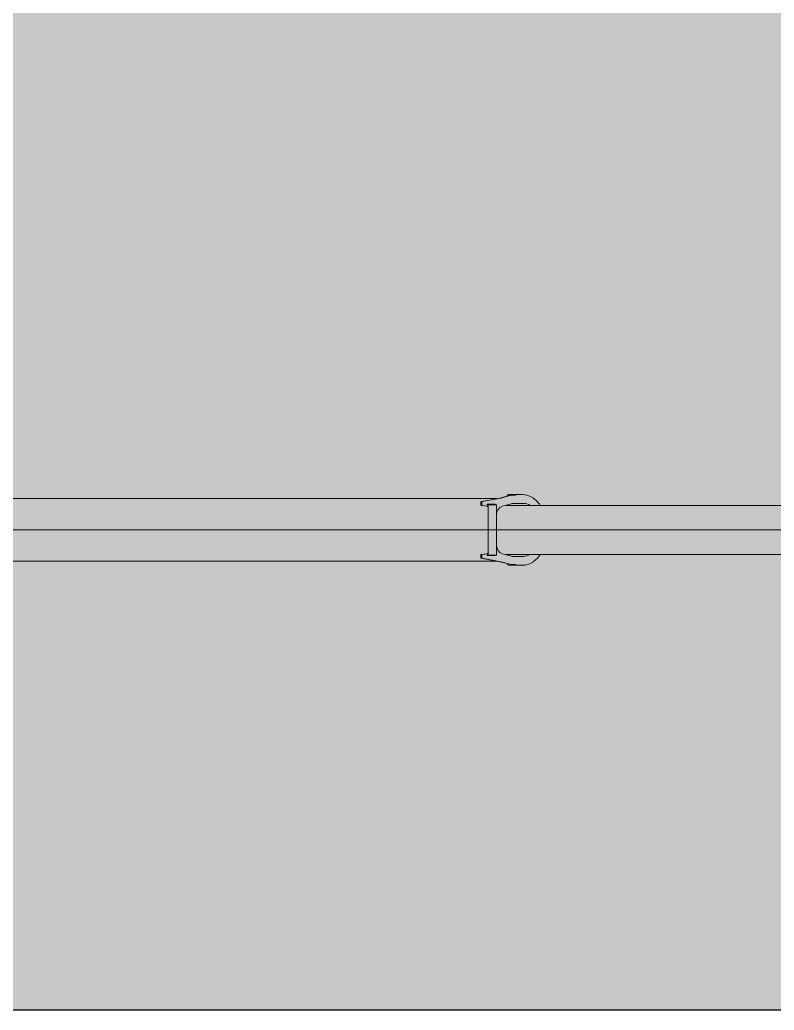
# Model space of a CAD drawing. Header units: millimetres. Extents: x -9578 to 51010, y -8688 to 62384.
# Drawn here: x 7686 to 13359, y -8688 to -1236 of the extents above; entities that cross this region are included whole.
import ezdxf

# ---------------------------------------------------------------- set-up
doc = ezdxf.new("R2010")
doc.units = ezdxf.units.MM
doc.set_wipeout_variables(frame=1)
doc.layers.add('Техника. Кран LTM 1030-2.1', color=250, linetype='Continuous', lineweight=15)
doc.layers.add('Техника. Кран LTM 1030-2.1 Штрих', color=7, linetype='Continuous', lineweight=15, true_color=0xffe79e)

# ---------------------------------------------------------------- blocks, each defined once
blk = doc.blocks.new('LTM 1030-2.1-20230312.205345')
at = {"color": 0, "linetype": 'ByBlock', "lineweight": -2, "ltscale": 20, "transparency": 16777216}
blk.add_wipeout([(63.999999999989896, 175.13572901548912), (65.36519157084822, 176.4123918607221), (66.92493248799155, 177.44235512071236), (68.63515315929871, 178.19651776959813), (70.44753227281771, 178.6535713708538), (114.72196396431104, 184.66928572585914), (114.72196396431104, 184.66928572585914), (115.66555253491492, 185.19021117272655), (116.42355315078282, 185.9564733851007), (116.93421967853561, 186.90565324645536), (117.15595362488105, 187.96043131259376), (117.15595362488105, 209.99301921016183), (117.15595362488105, 209.99301921016183), (116.97632053927029, 211.07639541311505), (116.49505909006848, 212.06349189273783), (115.75217534393246, 212.8722537750607), (114.8094233780183, 213.43545069740378), (-26.006836052644864, 239.56702878115334), (-78.55195890829047, 253.78008518228182), (-78.55195890829047, 253.78008518228182), (-80.12224881460551, 258.1510353928941), (-82.95633594509397, 261.83056882395897), (-86.78156681864473, 264.4646957946193), (-91.22993492532832, 265.8000000000219), (-91.22993492532835, 265.8000000000219), (-195.76003341059982, 265.8000000000219), (-195.76003341059976, 265.8000000000219), (-215.91467314291685, 264.10740743687575), (-235.61000517034827, 259.5065087579719), (-254.42864101262896, 252.09480737705144), (-271.97177135778907, 242.02937395284994), (-271.971771357789, 242.02937395284994), (-288.1810535358752, 229.91790008395276), (-303.1356878338935, 216.28750973670503), (-316.6939092431677, 201.26741452319527), (-328.727190289377, 185.00000000002217), (-328.7271902893771, 185.00000000002194), (-65.17038001579779, 185.00000000002194), (-42.806370672733394, 179.10620084242998), (-42.806370672733394, 179.10620084242998), (-29.533312549826114, 171.58914613295826), (-18.164364667279003, 161.41922934454783), (-9.22054539527391, 149.06251941556695), (-3.111733835064861, 135.08530206871558), (-0.11788579925033815, 120.12812795801824), (-4.501288231040235e-11, 118.65677203758833), (-4.501288231040235e-11, -118.65677203756195), (-4.501288231040235e-11, -118.65677203756195), (-2.6833780272877163, -133.67275238525076), (-8.501350352777713, -147.77351057263553), (-17.187289801326287, -160.3128342918564), (-28.343135438734983, -170.71606895966892), (-41.457634986248365, -178.50645310023197), (-42.806370672733394, -179.10620084240355), (-65.17038001579779, -184.9999999999955), (-328.7271902893771, -184.9999999999955), (-328.7271902893772, -184.9999999999955), (-316.6939092431679, -201.26741452316872), (-303.13568783389377, -216.28750973667854), (-288.1810535358755, -229.9179000839261), (-271.9717713577893, -242.02937395282328), (-271.97177135778907, -242.02937395282345), (-271.97177135778907, -242.0293739528234), (-254.4286410126291, -252.094807377025), (-235.6100051703485, -259.5065087579455), (-215.91467314291694, -264.10740743684954), (-195.7600334106, -265.7999999999955), (-195.76003341059982, -265.7999999999955), (-91.22993492532835, -265.7999999999955), (-91.22993492532835, -265.7999999999955), (-86.78156681864476, -264.4646957945929), (-82.956335945094, -261.83056882393254), (-80.12224881460554, -258.1510353928676), (-78.55195890829052, -253.7800851822554), (-78.55195890829047, -253.78008518225533), (-26.00683605264487, -239.56702878112702), (114.8094233780183, -213.4354506973773), (114.8094233780183, -213.4354506973773), (115.75217534393246, -212.87225377503438), (116.49505909006848, -212.06349189271145), (116.97632053927029, -211.07639541308862), (117.15595362488105, -209.9930192101353), (117.15595362488105, -187.96043131256727), (117.15595362488105, -187.96043131256727), (116.93421967853561, -186.90565324642898), (116.42355315078282, -185.95647338507428), (115.66555253491492, -185.19021117270023), (114.72196396431104, -184.6692857258327), (70.44753227281771, -178.65357137082748), (70.44753227281771, -178.65357137082748), (68.63515315929871, -178.19651776957176), (66.92493248799155, -177.442355120686), (65.36519157084825, -176.41239186069566), (63.999999999989896, -175.1357290154628)], dxfattribs=at)
at = {"layer": 'Техника. Кран LTM 1030-2.1 Штрих', "ltscale": 20, "transparency": 16777216}
h = blk.add_hatch(color=256, dxfattribs=at)
h.dxf.hatch_style = 1
edge = h.paths.add_edge_path()
edge.add_arc((72.2508140873981, 167.6810326893595), 11.11973158038355, 99.33284688261409, 137.9018591511097, ccw=False)
edge.add_line((70.44753227281763, 178.6535713708581), (114.7219639643081, 184.6692857258604))
edge.add_arc((113.3872595262792, 188.201985500486), 3.776427363863054, 290.6972811635402, 356.3326475043414)
edge.add_line((117.1559536248824, 187.9604313125965), (117.1559536248824, 209.9930192101674))
edge.add_arc((113.3478182766772, 209.9181780963267), 3.808870701739683, 1.125886455947171, 67.43463806612064)
edge.add_line((114.8094233780212, 213.435450697405), (-26.00683605264203, 239.567028781159))
edge.add_line((-26.00683605264203, 239.567028781159), (-78.55195890829054, 253.7800851822831))
edge.add_arc((-93.25874512479615, 250.9641277153123), 14.97394995563255, 10.83941990596674, 82.21308454114663)
edge.add_line((-91.2299349253226, 265.8000000000247), (-195.7600334106028, 265.8000000000247))
edge.add_arc((-194.2412964729908, 126.873014789414), 138.9352863083922, 90.6263272067352, 124.0193269003544)
edge.add_arc((-155.8296334327731, 69.68907722348956), 207.8224580707245, 123.9764900903378, 146.2994068158471)
edge.add_line((-328.7271902893772, 185.0000000000218), (-65.17038001579203, 185.0000000000218))
edge.add_line((-65.17038001579203, 185.0000000000218), (-42.80637067273346, 179.1062008424342))
edge.add_arc((-71.08219321160095, 113.7020303590739), 71.25466761459198, 3.987318586677816, 66.61999103066421, ccw=False)
edge.add_line((-4.365574568510056e-11, 118.6567720375897), (-4.365574568510056e-11, -118.6567720375606))
edge.add_arc((-71.08219321159498, -113.7020303590412), 71.25466761458628, 293.3800089693326, 356.01268141331894, ccw=False)
edge.add_line((-42.80637067273346, -179.1062008423978), (-65.17038001579203, -184.9999999999927))
edge.add_line((-65.17038001579203, -184.9999999999927), (-328.7271902893772, -184.9999999999927))
edge.add_arc((-155.8296334327731, -69.68907722346046), 207.8224580707244, 213.7005931841529, 236.0235099096622)
edge.add_arc((-194.2412964729908, -126.8730147893849), 138.9352863083922, 235.9806730996456, 269.3736727932648)
edge.add_line((-195.7600334106028, -265.7999999999956), (-91.2299349253226, -265.7999999999956))
edge.add_arc((-93.25874512479615, -250.9641277152832), 14.97394995563254, 277.7869154588533, 349.1605800940332)
edge.add_line((-78.55195890829054, -253.780085182254), (-26.00683605264203, -239.5670287811226))
edge.add_line((-26.00683605264203, -239.5670287811226), (114.8094233780212, -213.4354506973759))
edge.add_arc((113.3478182766716, -209.918178096294), 3.808870701745171, 292.5653619339355, 358.8741135441092)
edge.add_line((117.1559536248824, -209.993019210131), (117.1559536248824, -187.9604313125674))
edge.add_arc((113.3872595262792, -188.2019855004569), 3.776427363863057, 3.66735249565858, 69.30271883645977)
edge.add_line((114.7219639643081, -184.6692857258313), (70.44753227281763, -178.6535713708217))
edge.add_arc((72.25081408738771, -167.6810326893268), 11.11973158037827, 222.0981408489401, 260.66715311743565, ccw=False)
edge.add_line((63.99999999999272, -175.1357290154629), (63.99999999999272, 175.135729015492))
h.paths.add_polyline_path([(-7.275957614183426e-12, 189.0000000000291), (-7.275957614183426e-12, -189), (63.99999999999272, -189), (63.99999999999272, 189.0000000000291)], flags=16)
h = blk.add_hatch(color=256, dxfattribs=at)
h.dxf.hatch_style = 1
h.set_gradient(color1=(173, 173, 173), tint=1, name='CYLINDER')
h.paths.add_polyline_path([(-7.275957614183426e-12, 189.0000000000291), (-7.275957614183426e-12, -189), (63.99999999999272, -189), (63.99999999999272, 189.0000000000291)])
at = {"color": 0, "linetype": 'ByBlock', "lineweight": -2, "ltscale": 20, "transparency": 16777216}
blk.add_lwpolyline([(63.99999999999272, 175.135729015492, -0.1698959863602488), (70.44753227281763, 178.6535713708581), (114.7219639643081, 184.6692857258604, 0.2944836947596508), (117.1559536248824, 187.9604313125965), (117.1559536248824, 209.9930192101674, 0.2976794690135111), (114.8094233780212, 213.435450697405), (-26.00683605264203, 239.567028781159), (-78.55195890829054, 253.7800851822831, 0.3219009453977398), (-91.2299349253226, 265.8000000000247), (-195.7600334106028, 265.8000000000247, 0.1467443711993767), (-271.971771357792, 242.0293739528497, 0.09771129567773733), (-328.7271902893772, 185.0000000000218), (-65.17038001579203, 185.0000000000218), (-42.80637067273346, 179.1062008424342, -0.2802996948133197), (-4.365574568510056e-11, 118.6567720375897), (-4.365574568510056e-11, -118.6567720375606, -0.2802996948133197), (-42.80637067273346, -179.1062008423978), (-65.17038001579203, -184.9999999999927), (-328.7271902893772, -184.9999999999927, 0.09771129567773733), (-271.971771357792, -242.0293739528206, 0.1467443711993767), (-195.7600334106028, -265.7999999999956), (-91.2299349253226, -265.7999999999956, 0.3219009453977398), (-78.55195890829054, -253.780085182254), (-26.00683605264203, -239.5670287811226), (114.8094233780212, -213.4354506973759, 0.2976794690135111), (117.1559536248824, -209.993019210131), (117.1559536248824, -187.9604313125674, 0.2944836947596508), (114.7219639643081, -184.6692857258313), (70.44753227281763, -178.6535713708217, -0.1698959863602488), (63.99999999999272, -175.1357290154629)], format="xyb", close=True, dxfattribs=at)
for points in [[(-151.8748302314052, 265.8000000000247), (-142.9824580425848, 261.0000000000218), (-105.7241560933107, 261.0000000000218), (-104.7709365319824, 260.8721193710517), (-78.55195890829054, 253.7800851822831)], [(-151.8748302314052, -265.7999999999956), (-142.9824580425848, -260.9999999999927), (-105.7241560933107, -260.9999999999927), (-104.7709365319824, -260.8721193710226), (-78.55195890829054, -253.780085182254)]]:
    blk.add_lwpolyline(points, dxfattribs=at)
for points in [[(-111.6697340644969, 261.0000000000218), (-110.716514503154, 260.8721193710517), (-31.95241402382817, 239.567028781159), (108.863845406835, 213.435450697405, -0.2815457617269616), (111.210375653689, 210.1837473120759), (111.210375653689, 188.0252389414236, -0.3015182897031931), (108.7763859931292, 184.6692857258604), (64.50195430163149, 178.6535713708581), (63.99999999996362, 178.5710693695801)], [(-253.887080794033, 184.9999999999927, -0.1314284461472811), (-201.7056113817816, 199.4000000000233), (-119.8111517709112, 199.4000000000233), (-65.17038001579203, 185.0000000000218)], [(-253.887080794033, -184.9999999999563, 0.1314284461472811), (-201.7056113817816, -199.3999999999942), (-119.8111517709112, -199.3999999999942), (-65.17038001579203, -184.9999999999927)], [(-111.6697340644969, -260.9999999999927), (-110.716514503154, -260.8721193710226), (-31.95241402382817, -239.5670287811226), (108.863845406835, -213.4354506973759, 0.2815457617269616), (111.210375653689, -210.1837473120468), (111.210375653689, -188.0252389413945, 0.3015182897031931), (108.7763859931292, -184.6692857258313), (64.50195430163149, -178.6535713708217), (63.99999999996362, -178.5710693695437)]]:
    blk.add_lwpolyline(points, format="xyb", dxfattribs=at)
for points in [[(-7.275957614183426e-12, 189.0000000000291), (-7.275957614183426e-12, -189), (63.99999999999272, -189), (63.99999999999272, 189.0000000000291)], [(10.34624865529622, 193.0000000000291), (69.46025898936932, 193.0000000000291), (69.46025898936932, 189.0000000000291), (10.34624865529622, 189.0000000000291)], [(10.31425846796628, -193), (69.46025898936932, -193), (69.46025898936932, -189), (10.31425846796628, -189)]]:
    blk.add_lwpolyline(points, close=True, dxfattribs=at)
blk = doc.blocks.new('LTM 1030-2.1- План')
at = {"color": 0, "linetype": 'ByBlock', "lineweight": -2, "ltscale": 20, "transparency": 16777216}
blk.add_wipeout([(-15408.00486981107, 185), (-15408.00486981107, -185), (1435.633467230462, -185), (1435.633467230462, 185)], dxfattribs=at)
at = {"layer": 'Техника. Кран LTM 1030-2.1 Штрих', "ltscale": 20, "true_color": 0xadadad, "transparency": 16777216}
h = blk.add_hatch(color=253, dxfattribs=at)
h.dxf.hatch_style = 1
h.paths.add_polyline_path([(-15408.00486981107, 185), (-15408.00486981107, -185), (1435.633467230466, -185), (1435.633467230466, 185)])
at = {"color": 0, "linetype": 'ByBlock', "lineweight": -2, "ltscale": 20, "transparency": 16777216}
blk.add_lwpolyline([(-15408.00486981107, 185), (-15408.00486981107, -185), (1435.633467230466, -185), (1435.633467230466, 185)], close=True, dxfattribs=at)
blk.add_wipeout([(-11270.75823022321, 236), (-11270.75823022321, -236), (1435.6334672304602, -236), (1435.6334672304602, 236)], dxfattribs=at)
at = {"layer": 'Техника. Кран LTM 1030-2.1 Штрих', "ltscale": 20, "true_color": 0xadadad, "transparency": 16777216}
h = blk.add_hatch(color=253, dxfattribs=at)
h.dxf.hatch_style = 1
h.paths.add_polyline_path([(-11270.75823022321, 236), (-11270.75823022321, -236), (1435.633467230466, -236), (1435.633467230466, 236)])
at = {"color": 0, "linetype": 'ByBlock', "lineweight": -2, "ltscale": 20, "transparency": 16777216}
blk.add_lwpolyline([(-11270.75823022321, 236), (-11270.75823022321, -236), (1435.633467230466, -236), (1435.633467230466, 236)], close=True, dxfattribs=at)
blk.add_blockref('LTM 1030-2.1-20230312.205345', (-11270.75823022321, 0), dxfattribs=at)
at = {"color": 0, "linetype": 'ByBlock', "lineweight": 5, "ltscale": 20, "transparency": 16777216}
blk.add_lwpolyline([(3.637978807091713e-12, 0), (-16055, 0)], dxfattribs=at)

msp = doc.modelspace()

# ---------------------------------------------------------------- hatches: boundary and pattern name
at = {"lineweight": 35, "true_color": 0xfff1c8, "transparency": 33554687}
h = msp.add_hatch(color=254, dxfattribs=at)
h.dxf.hatch_style = 1
h.paths.add_polyline_path([(51009.57507490761, -8687.957036828584), (-9577.51037893024, -8687.957036828584), (-9577.51037893024, 62384.22043097158), (51009.57507490761, 62384.22043097158)])

# ---------------------------------------------------------------- linework, layer by layer
at = {"transparency": 16777216}
msp.add_lwpolyline([(51009.57507490761, -8687.957036828584), (-9577.51037893024, -8687.957036828584), (-9577.51037893024, 62384.22043097158), (51009.57507490761, 62384.22043097158)], close=True, dxfattribs=at)

# ---------------------------------------------------------------- next in the draw order: block references
at = {"layer": 'Техника. Кран LTM 1030-2.1', "transparency": 16777216, "rotation": 180}
msp.add_blockref('LTM 1030-2.1- План', (0, -5074.114617701634), dxfattribs=at)

doc.saveas('drawing.dxf')
